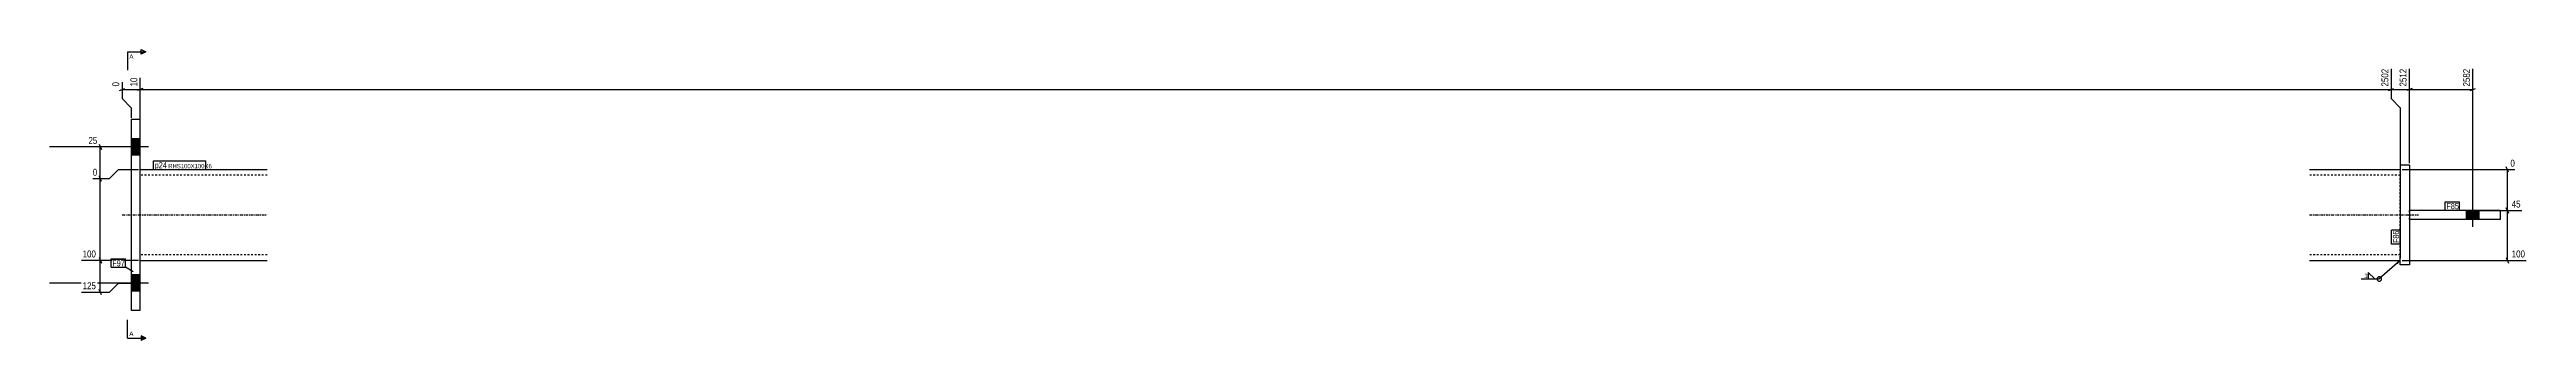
# Model space of a CAD drawing. Header units: millimetres. Extents: x 19 to 23087, y 2 to 931.
# Drawn here: x 20356 to 23087, y 5 to 325 of the extents above; entities that cross this region are included whole.
import ezdxf

# ---------------------------------------------------------------- set-up
doc = ezdxf.new("R2010")
doc.units = ezdxf.units.MM
doc.linetypes.add('DXK_LINE_DOT2', pattern=[3.9198, 1.9599, -1.9599])
doc.linetypes.add('DXK_LINE_DOT3', pattern=[5.9187, 2.979, -0.9799, 0.9799, -0.9799])
for name, color, linetype in [('MÅLSÆTNING', 7, 'Continuous'), ('STÅL', 7, 'Continuous'), ('TEKST', 7, 'Continuous')]:
    doc.layers.add(name, color=color, linetype=linetype)
doc.styles.add('Arial', font='ARIAL.TTF', dxfattribs={"height": 0.2})
doc.styles.add('Arial Narrow', font='ARIALN.TTF', dxfattribs={"height": 0.2})

msp = doc.modelspace()

# ---------------------------------------------------------------- hatches: boundary and pattern name
at = {"layer": 'STÅL', "linetype": 'Continuous'}
for points in [[(20456, 209), (20456, 227), (20446, 227), (20446, 209)], [(23034.8, 148), (23020.8, 148), (23020.8, 138), (23034.8, 138)], [(23034.8, 148), (23020.8, 148), (23020.8, 138), (23034.8, 138)], [(20456, 59), (20456, 77), (20446, 77), (20446, 59)]]:
    msp.add_hatch(color=96, dxfattribs=at).paths.add_polyline_path(points)
at = {"layer": 'TEKST', "linetype": 'Continuous'}
msp.add_hatch(color=3, dxfattribs=at).paths.add_polyline_path([(22943.2, 90.6), (22947.8, 93), (22944.9, 88.7)])

# ---------------------------------------------------------------- linework, layer by layer
at = {"layer": 'MÅLSÆTNING', "color": 7, "linetype": 'Continuous'}
for p, q in [((22937.8, 304), (22937.8, 271.1)), ((22957.8, 200), (22957.8, 304)), ((22957.8, 200), (22957.8, 304)), ((23027.8, 155), (23027.8, 304)), ((20433, 279.9), (20439, 282.3)), ((20436, 289.4), (20436, 271.1)), ((20436, 281.1), (20456, 281.1)), ((20459, 282.3), (20453, 279.9)), ((20459, 282.3), (20453, 279.9)), ((20456, 220), (20456, 294.2)), ((20456, 220), (20456, 294.2)), ((20456, 281.1), (22937.8, 281.1)), ((22934.8, 279.9), (22940.8, 282.3)), ((22960.8, 282.3), (22954.8, 279.9)), ((22960.8, 282.3), (22954.8, 279.9)), ((22957.8, 281.1), (23027.8, 281.1)), ((23024.8, 279.9), (23030.8, 282.3)), ((20436, 271.1), (20446, 261.1)), ((20446, 261.1), (20446, 250)), ((22937.8, 271.1), (22947.8, 261.1)), ((22947.8, 261.1), (22947.8, 195)), ((22947.8, 261.1), (22947.8, 195)), ((20410.8, 221), (20413.2, 215)), ((20454, 218), (20398.9, 218)), ((20412, 183), (20412, 218)), ((20422, 183), (20432, 193)), ((20422, 183), (20432, 193)), ((20432, 193), (20454, 193)), ((20432, 193), (20454, 193)), ((22949.8, 193), (23074.1, 193)), ((23067, 190), (23064.6, 196)), ((23065.8, 148), (23065.8, 193)), ((20403.7, 183), (20422, 183)), ((20403.7, 183), (20422, 183)), ((20413.2, 180), (20410.8, 186)), ((20413.2, 180), (20410.8, 186)), ((20412, 93), (20412, 183)), ((23029.8, 148), (23081.8, 148)), ((23029.8, 148), (23081.8, 148)), ((23064.6, 151), (23067, 145)), ((23067, 145), (23064.6, 151)), ((23065.8, 93), (23065.8, 148)), ((20454, 93), (20391.1, 93)), ((20454, 93), (20391.1, 93)), ((20410.8, 96), (20413.2, 90)), ((20410.8, 96), (20413.2, 90)), ((20412, 58), (20412, 93)), ((22949.8, 93), (23086.7, 93)), ((23064.6, 96), (23067, 90)), ((20391.1, 58), (20422, 58)), ((20413.2, 55), (20410.8, 61)), ((20422, 58), (20432, 68)), ((20432, 68), (20454, 68))]:
    msp.add_line(p, q, dxfattribs=at)
at = {"layer": 'STÅL', "color": 2, "linetype": 'Continuous'}
for p, q in [((20456, 248), (20446, 248)), ((20446, 248), (20446, 38)), ((20456, 38), (20456, 248)), ((20456, 193), (20596, 193)), ((22847.8, 193), (22947.8, 193)), ((22947.8, 198), (22947.8, 190.4)), ((22957.8, 198), (22947.8, 198)), ((22957.8, 198), (22957.8, 148)), ((22947.8, 190.4), (22947.8, 189.4)), ((22947.8, 189.4), (22947.8, 181)), ((22947.8, 181), (22947.8, 95.5)), ((23057.8, 148), (22957.8, 148)), ((22957.8, 148), (22957.8, 138)), ((23057.8, 138), (22957.8, 138)), ((22957.8, 138), (22957.8, 88)), ((23057.8, 148), (23057.8, 138)), ((20456, 93), (20596, 93)), ((22847.8, 93), (22947.8, 93)), ((22947.8, 88), (22947.8, 95.5)), ((22957.8, 88), (22947.8, 88)), ((20446, 38), (20456, 38))]:
    msp.add_line(p, q, dxfattribs=at)
at = {"layer": 'STÅL', "color": 96, "linetype": 'Continuous'}
for p, q in [((20456, 227), (20446, 227)), ((20465.2, 218), (20356, 218)), ((20456, 209), (20446, 209)), ((23027.8, 130), (23027.8, 178)), ((23027.8, 130), (23027.8, 178)), ((23020.8, 138), (23020.8, 148)), ((23020.8, 138), (23020.8, 148)), ((23034.8, 138), (23034.8, 148)), ((23034.8, 138), (23034.8, 148)), ((20465.2, 68), (20356, 68)), ((20456, 77), (20446, 77)), ((20456, 59), (20446, 59))]:
    msp.add_line(p, q, dxfattribs=at)
at = {"layer": 'STÅL', "color": 7, "linetype": 'DXK_LINE_DOT2'}
for p, q in [((20456, 93), (20456, 193)), ((22947.8, 193), (22947.8, 190.4)), ((20596, 187), (20456, 187)), ((22947.8, 187), (22847.8, 187)), ((22947.8, 95.5), (22947.8, 190.4)), ((22957.8, 138), (22957.8, 148)), ((20596, 99), (20456, 99)), ((22947.8, 99), (22847.8, 99)), ((22947.8, 93.9), (22947.8, 95.5)), ((22947.8, 93), (22947.8, 93.9))]:
    msp.add_line(p, q, dxfattribs=at)
at = {"layer": 'STÅL', "color": 7, "linetype": 'DXK_LINE_DOT3'}
for p, q in [((20436, 143), (20596, 143)), ((22847.8, 143), (22967.8, 143))]:
    msp.add_line(p, q, dxfattribs=at)

# ---------------------------------------------------------------- wipeouts: each hides what was drawn before it
at = {"color": 0, "linetype": 'Continuous'}
for points in [[(20448.4, 315.1), (20448.4, 320.1), (20444, 320.1), (20444, 315.1)], [(20448.4, 9.8), (20448.4, 14.8), (20444, 14.8), (20444, 9.8)]]:
    msp.add_wipeout(points, dxfattribs=at).dxf.layer = 'TEKST'
at = {"color": 0}
msp.add_wipeout([(22911.5, 73.1), (22911.5, 78.9), (22907.7, 78.9), (22907.7, 73.1)], dxfattribs=at).dxf.layer = 'TEKST'

# ---------------------------------------------------------------- next in the draw order: hatches: boundary and pattern name
at = {"layer": 'TEKST', "linetype": 'Continuous'}
for points in [[(20457, 320.1), (20457, 322.6), (20462, 322.6)], [(20457, 7.3), (20457, 9.8), (20462, 7.3)]]:
    msp.add_hatch(color=30, dxfattribs=at).paths.add_polyline_path(points)

# ---------------------------------------------------------------- next in the draw order: linework, layer by layer
at = {"layer": 'TEKST', "color": 7, "linetype": 'Continuous'}
for p, q in [((20442, 322.6), (20462, 322.6)), ((20442, 7.3), (20442, 27.3)), ((20442, 7.3), (20462, 7.3))]:
    msp.add_line(p, q, dxfattribs=at)
at = {"layer": 'TEKST', "color": 30, "linetype": 'Continuous'}
for p, q in [((20457, 320.1), (20457, 325.1)), ((20457, 325.1), (20462, 322.6)), ((20462, 322.6), (20457, 320.1)), ((20462, 7.3), (20457, 9.8)), ((20457, 9.8), (20457, 4.8)), ((20462, 7.3), (20457, 4.8))]:
    msp.add_line(p, q, dxfattribs=at)
at = {"layer": 'TEKST', "color": 3, "linetype": 'Continuous'}
for p, q in [((22947.8, 93), (22924.6, 72.5)), ((22904.6, 72.5), (22924.6, 72.5)), ((22919.7, 72.5), (22912.5, 79.7)), ((22912.5, 79.7), (22912.5, 72.5)), ((22912.5, 72.5), (22919.7, 72.5))]:
    msp.add_line(p, q, dxfattribs=at)
for start, end in [(90, 270), (270, 90)]:
    msp.add_arc((22924.6, 72.5), 2.5, start, end, dxfattribs=at)

# ---------------------------------------------------------------- next in the draw order: texts
at = {"layer": 'TEKST', "color": 3, "linetype": 'Continuous', "style": 'Arial'}
for p in [(20444, 315.1), (20444, 9.8)]:
    msp.add_text('A', height=4.78, dxfattribs=at).set_placement(p)
at = {"layer": 'TEKST', "color": 3, "style": 'Arial Narrow'}
msp.add_text('3', height=4.77, dxfattribs=at).set_placement((22908.1, 73.5))

# ---------------------------------------------------------------- next in the draw order: wipeouts: each hides what was drawn before it
at = {"color": 0, "linetype": 'Continuous'}
for points in [[(22936.2, 305.6), (22925, 305.6), (22925, 282.9), (22936.2, 282.9)], [(23026.2, 305.6), (23015, 305.6), (23015, 282.9), (23026.2, 282.9)], [(20454.4, 295.8), (20443.2, 295.8), (20443.2, 282.9), (20454.4, 282.9)], [(20410.2, 219.6), (20410.2, 230.8), (20397.3, 230.8), (20397.3, 219.6)], [(20410.2, 184.6), (20410.2, 195.8), (20402.1, 195.8), (20402.1, 184.6)], [(23075.7, 194.6), (23075.7, 205.8), (23067.6, 205.8), (23067.6, 194.6)], [(23082, 149.6), (23082, 160.8), (23069, 160.8), (23069, 149.6)], [(20408.7, 94.6), (20408.7, 105.8), (20390.9, 105.8), (20390.9, 94.6)], [(23086.9, 94.6), (23086.9, 105.8), (23069, 105.8), (23069, 94.6)], [(20408.7, 59.6), (20408.7, 70.8), (20390.9, 70.8), (20390.9, 59.6)]]:
    msp.add_wipeout(points, dxfattribs=at).dxf.layer = 'MÅLSÆTNING'
at = {"color": 0}
for points in [[(20484.8, 194.4), (20484.8, 201.4), (20472, 201.4), (20472, 194.4)], [(23011.8, 149.4), (23011.8, 156.4), (22998.6, 156.4), (22998.6, 149.4)], [(22946.4, 125.2), (22939.4, 125.2), (22939.4, 112), (22946.4, 112)], [(20438.4, 86.5), (20438.4, 93.5), (20425.2, 93.5), (20425.2, 86.5)]]:
    msp.add_wipeout(points, dxfattribs=at).dxf.layer = 'TEKST'

# ---------------------------------------------------------------- next in the draw order: linework, layer by layer
at = {"layer": 'MÅLSÆTNING', "color": 7, "linetype": 'Continuous'}
for p, q in [((22937.8, 304), (22937.8, 271.1)), ((22934.8, 279.9), (22940.8, 282.3)), ((22937.8, 281.1), (22957.8, 281.1)), ((22937.8, 271.1), (22947.8, 261.1))]:
    msp.add_line(p, q, dxfattribs=at)

# ---------------------------------------------------------------- next in the draw order: texts
at = {"layer": 'MÅLSÆTNING', "color": 3, "linetype": 'Continuous', "style": 'Arial Narrow'}
for s, p in [('2502', (22934.6, 284.5)), ('2582', (23024.6, 284.5))]:
    msp.add_text(s, height=7.64, rotation=90.0002, dxfattribs=at).set_placement(p)
for s, p in [('25', (20398.9, 221.2)), ('0', (20403.7, 186.2)), ('0', (23069.2, 196.2)), ('45', (23070.6, 151.2)), ('100', (20392.5, 96.2)), ('100', (23070.6, 96.2)), ('125', (20392.5, 61.2))]:
    msp.add_text(s, height=7.64, dxfattribs=at).set_placement(p)

# ---------------------------------------------------------------- next in the draw order: wipeouts: each hides what was drawn before it
at = {"color": 0, "linetype": 'Continuous'}
msp.add_wipeout([(20434.4, 291), (20423.2, 291), (20423.2, 282.9), (20434.4, 282.9)], dxfattribs=at).dxf.layer = 'MÅLSÆTNING'
at = {"color": 0}
for points in [[(20484.8, 194.4), (20484.8, 201.4), (20472, 201.4), (20472, 194.4)], [(23011.8, 149.4), (23011.8, 156.4), (22998.6, 156.4), (22998.6, 149.4)], [(22946.4, 125.2), (22939.4, 125.2), (22939.4, 112), (22946.4, 112)], [(20438.4, 86.5), (20438.4, 93.5), (20425.2, 93.5), (20425.2, 86.5)]]:
    msp.add_wipeout(points, dxfattribs=at).dxf.layer = 'TEKST'

# ---------------------------------------------------------------- next in the draw order: linework, layer by layer
at = {"layer": 'TEKST', "color": 7, "linetype": 'Continuous'}
for p, q in [((20442, 322.6), (20442, 302.6)), ((20470.8, 193.2), (20470.8, 202.6)), ((22997.4, 157.6), (23013, 157.6)), ((22997.4, 148.2), (22997.4, 157.6)), ((22997.4, 148.2), (23013, 148.2)), ((23013, 148.2), (23013, 157.6)), ((22938.2, 110.8), (22938.2, 126.4)), ((22947.6, 126.4), (22938.2, 126.4)), ((22947.6, 110.8), (22938.2, 110.8)), ((22947.6, 110.8), (22947.6, 126.4)), ((20424, 94.7), (20439.6, 94.7)), ((20424, 85.3), (20424, 94.7)), ((20424, 85.3), (20439.6, 85.3)), ((20439.6, 85.3), (20439.6, 94.7)), ((20448.3, 80.3), (20439.6, 85.3))]:
    msp.add_line(p, q, dxfattribs=at)

# ---------------------------------------------------------------- next in the draw order: texts
at = {"layer": 'MÅLSÆTNING', "color": 3, "linetype": 'Continuous', "style": 'Arial Narrow'}
for s, p in [('0', (20432.8, 284.5)), ('10', (20452.8, 284.5))]:
    msp.add_text(s, height=7.64, rotation=90.0002, dxfattribs=at).set_placement(p)
at = {"layer": 'TEKST', "color": 3, "style": 'Arial Narrow'}
for s, p in [('F85', (22998.6, 149.4)), ('F97', (20425.2, 86.5))]:
    msp.add_text(s, height=6.68, dxfattribs=at).set_placement(p)
msp.add_text('F86', height=6.68, rotation=90.0002, dxfattribs=at).set_placement((22946.4, 112))

# ---------------------------------------------------------------- next in the draw order: wipeouts: each hides what was drawn before it
at = {"color": 0, "linetype": 'Continuous'}
msp.add_wipeout([(22956.2, 305.6), (22945, 305.6), (22945, 282.9), (22956.2, 282.9)], dxfattribs=at).dxf.layer = 'MÅLSÆTNING'
at = {"color": 0}
msp.add_wipeout([(20527.1, 194.4), (20527.1, 199.4), (20486.9, 199.4), (20486.9, 194.4)], dxfattribs=at).dxf.layer = 'TEKST'

# ---------------------------------------------------------------- next in the draw order: texts
at = {"layer": 'MÅLSÆTNING', "color": 3, "linetype": 'Continuous', "style": 'Arial Narrow'}
msp.add_text('2512', height=7.64, rotation=90.0002, dxfattribs=at).set_placement((22954.6, 284.5))

# ---------------------------------------------------------------- next in the draw order: wipeouts: each hides what was drawn before it
at = {"color": 0}
msp.add_wipeout([(20527.1, 194.4), (20527.1, 199.4), (20486.9, 199.4), (20486.9, 194.4)], dxfattribs=at).dxf.layer = 'TEKST'

# ---------------------------------------------------------------- next in the draw order: linework, layer by layer
at = {"layer": 'TEKST', "color": 7, "linetype": 'Continuous'}
for p, q in [((20470.8, 202.6), (20528.3, 202.6)), ((20470.8, 193.2), (20528.3, 193.2)), ((20528.3, 193.2), (20528.3, 202.6))]:
    msp.add_line(p, q, dxfattribs=at)

# ---------------------------------------------------------------- next in the draw order: texts
at = {"layer": 'TEKST', "color": 3, "style": 'Arial Narrow'}
for s, height, p in [('p24', 6.68, (20472, 194.4)), ('RHS100X100X6', 4.772, (20486.9, 194.4))]:
    msp.add_text(s, height=height, dxfattribs=at).set_placement(p)

doc.saveas('drawing.dxf')
